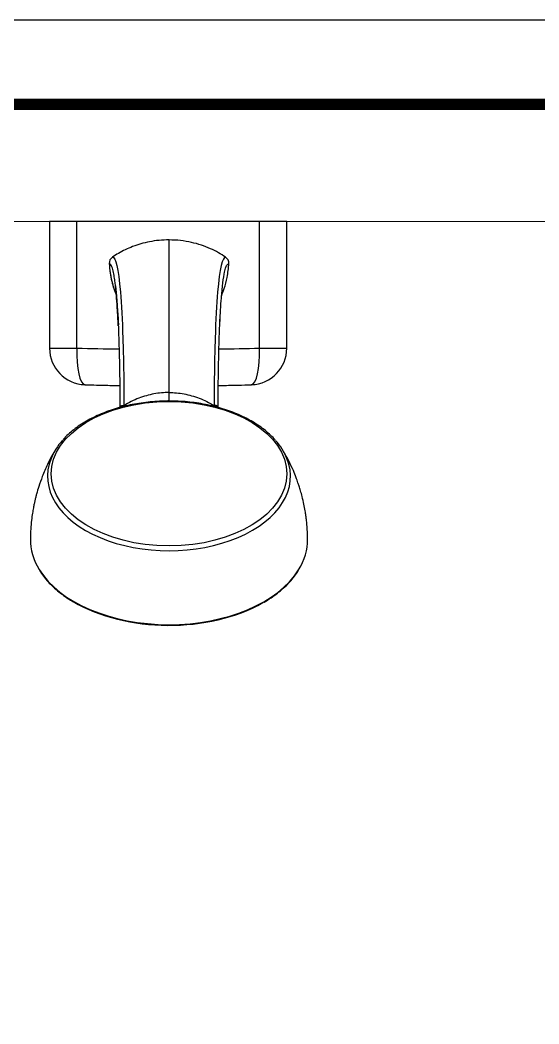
# Model space of a CAD drawing. Extents: x 0 to 1354, y 0 to 992.
# Drawn here: x 417.9 to 560.1, y 717.2 to 992.2 of the extents above; entities that cross this region are included whole.
import ezdxf

# ---------------------------------------------------------------- set-up
doc = ezdxf.new("R2010")
doc.units = 0
doc.header["$LTSCALE"] = 10
doc.header["$MEASUREMENT"] = 0
doc.layers.get('0').update_dxf_attribs({"linetype": 'CONTINUOUS'})
doc.layers.add('1', color=7, linetype='CONTINUOUS')
doc.layers.add('치수선', color=7, linetype='CONTINUOUS', lineweight=20)

msp = doc.modelspace()

# ---------------------------------------------------------------- linework, layer by layer
at = {"ltscale": 0.5}
msp.add_lwpolyline([(0, 0), (1354.08, 0), (1354.08, 992.16), (0, 992.16)], close=True, dxfattribs=at)
at = {"color": 5, "linetype": 'ByBlock', "lineweight": 200, "const_width": 3.12}
msp.add_lwpolyline([(21.77, 42.48), (1332.17, 42.48), (1332.17, 969.12), (21.77, 969.12)], close=True, dxfattribs=at)
at = {"layer": '1', "color": 7, "linetype": 'Continuous', "lineweight": -3}
for p, q in [((426, 936.96), (426, 902.31)), ((433.5, 936.96), (426, 936.96)), ((433.5, 902.31), (433.5, 936.96)), ((483.5, 936.96), (433.5, 936.96)), ((483.5, 902.31), (483.5, 936.96)), ((491, 936.96), (483.5, 936.96)), ((491, 902.31), (491, 936.96)), ((426, 902.31), (433.5, 902.31)), ((483.5, 902.31), (491, 902.31))]:
    msp.add_line(p, q, dxfattribs=at)
for centre, start, end in [((436, 902.31), 180, 268.0491), ((481, 902.31), 271.9509, 0)]:
    msp.add_arc(centre, 10, start, end, dxfattribs=at)
for centre, major_axis, ratio, start_param, end_param in [((443.82, 925.56), (1.5, 0.07), 0.010727, 2.977137, 3.179895), ((436, 902.31), (-0.34, -9.99), 0.249864, 4.720899, 6.283961), ((481, 902.31), (0.34, -9.99), 0.249864, 6.282755, 7.845471), ((443.54, 886.89), (1.74, -0.99), 0.684175, 0.129436, 0.316805), ((473.92, 886.89), (-1.74, -0.99), 0.684175, 5.96638, 6.260639), ((458.73, 867.24), (33.3, 0), 0.612907, 2.637433, 2.901057), ((458.73, 867.24), (33.3, 0), 0.612907, 0.241768, 0.50179), ((458.73, 867.24), (33.3, 0), 0.612907, 2.901057, 6.524954), ((458.73, 849.87), (-38, 0), 0.612907, 6.278701, 6.642681), ((458.73, 849.87), (-38, 0), 0.612907, 2.778809, 3.146077), ((458.73, 849.87), (-38, 0), 0.612907, 0.359496, 2.77881), ((458.73, 849.5), (37.7, 0), 0.612907, 3.941186, 5.464289)]:
    msp.add_ellipse(centre, major_axis=major_axis, ratio=ratio, start_param=start_param, end_param=end_param, dxfattribs=at)
msp.add_ellipse((458.73, 867.92), major_axis=(32.28, 0), ratio=0.612907, dxfattribs=at)
for points, knots in [([(458.73, 931.96), (457.82, 931.93), (456.03, 931.88), (453.45, 931.49), (451.03, 930.91), (448.8, 930.17), (446.75, 929.29), (444.89, 928.32), (443.76, 927.59), (443.21, 927.24)], [0, 0, 0, 0, 0.166314, 0.324879, 0.475645, 0.618567, 0.753616, 0.880766, 1, 1, 1, 1]), ([(458.73, 890.17), (458.73, 892), (458.73, 895.56), (458.73, 900.54), (458.73, 905.17), (458.73, 909.43), (458.73, 914.6), (458.73, 918.97), (458.73, 922.53), (458.73, 924.81), (458.73, 926.75), (458.73, 928.41), (458.73, 929.79), (458.73, 930.89), (458.73, 931.64), (458.73, 931.89), (458.73, 931.96)], [0, 0, 0, 0, 0.066499, 0.133873, 0.201247, 0.268621, 0.335995, 0.470742, 0.538116, 0.60549, 0.672864, 0.740238, 0.807612, 0.874986, 0.94236, 1, 1, 1, 1]), ([(474.25, 927.24), (473.61, 927.65), (472.26, 928.51), (470.03, 929.61), (467.56, 930.58), (464.82, 931.33), (461.85, 931.85), (459.79, 931.92), (458.73, 931.96)], [0, 0, 0, 0, 0.139879, 0.290529, 0.451919, 0.624003, 0.806723, 1, 1, 1, 1]), ([(443.21, 927.24), (444.07, 927.3), (444.86, 924.29), (445.69, 914.32), (445.91, 910.13), (446.25, 899.81), (446.36, 893.69), (446.38, 886.6)], [0, 0, 0, 0, 0.5, 0.5, 0.75, 0.75, 1, 1, 1, 1]), ([(474.25, 927.24), (473.39, 927.3), (472.6, 924.29), (471.77, 914.32), (471.54, 910.13), (471.21, 899.81), (471.1, 893.69), (471.08, 886.6)], [0, 0, 0, 0, 0.5, 0.5, 0.75, 0.75, 1, 1, 1, 1]), ([(442.33, 925.49), (442.39, 924.62), (442.51, 922.98), (442.98, 920.7), (443.57, 918.63), (444.08, 917.34), (444.36, 916.7)], [0, 0, 0, 0, 0.286827, 0.54299, 0.768573, 1, 1, 1, 1]), ([(444.6, 912.56), (444.53, 913.8), (444.37, 916.26), (444.13, 918.86), (443.9, 920.81), (443.66, 922.43), (443.31, 924.06), (442.86, 925.26), (442.5, 925.41), (442.33, 925.49)], [0, 0, 0, 0, 0.140286, 0.299517, 0.381611, 0.486987, 0.634341, 0.826938, 1, 1, 1, 1]), ([(472.86, 912.72), (472.93, 913.9), (473.01, 915), (473.34, 919.25), (473.62, 921.6), (474.31, 924.72), (474.71, 925.49), (475.13, 925.49)], [0, 0, 0, 0, 0.134705, 0.134705, 0.567353, 0.567353, 1, 1, 1, 1]), ([(473.08, 916.67), (473.37, 917.31), (474.01, 918.95), (474.81, 921.89), (475.02, 924.22), (475.13, 925.49)], [0, 0, 0, 0, 0.23015, 0.580554, 1, 1, 1, 1]), ([(442.54, 923.27), (442.58, 923.02), (442.74, 921.92), (443.13, 920.09), (443.74, 918.23), (444.14, 917.23), (444.28, 916.91)], [0, 0, 0, 0, 0.112698, 0.507102, 0.844775, 1, 1, 1, 1]), ([(444.06, 919.37), (444.06, 919.37), (444.06, 919.35), (444.09, 919.17), (444.11, 918.96), (444.13, 918.72), (444.15, 918.49), (444.19, 918.13), (444.23, 917.62), (444.3, 916.91), (444.37, 916.03), (444.47, 914.75), (444.6, 913), (444.73, 911.05), (444.84, 909.43), (444.86, 908.9), (444.85, 908.72), (444.85, 908.7)], [0, 0, 0, 0, 0.026784, 0.09911, 0.162528, 0.217559, 0.269817, 0.323993, 0.385891, 0.456366, 0.536028, 0.618935, 0.745406, 0.874136, 0.936699, 0.992041, 1, 1, 1, 1]), ([(473.38, 919.2), (473.38, 919.2), (473.39, 919.29), (473.4, 919.38), (473.4, 919.38), (473.4, 919.38)], [0, 0, 0, 0, 0.006517, 0.978273, 1, 1, 1, 1]), ([(444.58, 913.02), (444.63, 912.33), (444.72, 910.82), (444.85, 908.11), (444.95, 905.23), (445.03, 902.77), (445.08, 900.73), (445.12, 899.03), (445.16, 896.99), (445.2, 894.59), (445.24, 891.77), (445.26, 888.85), (445.27, 886.82), (445.27, 885.91)], [0, 0, 0, 0, 0.12306, 0.247351, 0.36681, 0.479661, 0.530538, 0.590261, 0.659449, 0.738095, 0.826174, 0.923628, 1, 1, 1, 1]), ([(472.18, 885.91), (472.19, 886.81), (472.2, 888.85), (472.22, 891.75), (472.26, 894.57), (472.3, 896.97), (472.34, 899), (472.38, 900.68), (472.41, 902.12), (472.45, 903.45), (472.51, 905.37), (472.6, 907.84), (472.73, 910.7), (472.83, 912.29), (472.88, 913.02)], [0, 0, 0, 0, 0.076137, 0.17341, 0.261349, 0.339896, 0.409026, 0.46775, 0.51783, 0.566607, 0.616664, 0.740984, 0.871038, 1, 1, 1, 1]), ([(444.81, 908.45), (444.79, 909.07), (444.72, 910.5), (444.65, 911.82), (444.6, 912.56)], [0, 0, 0, 0, 0.417635, 1, 1, 1, 1]), ([(435.66, 892.31), (436.74, 892.27), (439.18, 892.19), (442.38, 892.12), (444.5, 892.09), (445.23, 892.08)], [0, 0, 0, 0, 0.340258, 0.773675, 1, 1, 1, 1]), ([(472.23, 892.09), (472.63, 892.1), (474.43, 892.12), (477.48, 892.17), (480.11, 892.25), (481.34, 892.29)], [0, 0, 0, 0, 0.12956, 0.58937, 1, 1, 1, 1]), ([(458.73, 890.17), (458.05, 890.15), (456.66, 890.11), (454.59, 889.81), (452.5, 889.32), (450.42, 888.63), (448.36, 887.73), (447.04, 886.98), (446.38, 886.59)], [0, 0, 0, 0, 0.157598, 0.318344, 0.482594, 0.650703, 0.823038, 1, 1, 1, 1]), ([(458.73, 890.17), (459.41, 890.15), (460.8, 890.11), (462.87, 889.81), (464.96, 889.32), (467.04, 888.63), (469.1, 887.73), (470.42, 886.98), (471.08, 886.59)], [0, 0, 0, 0, 0.157597, 0.318341, 0.482591, 0.6507, 0.823036, 1, 1, 1, 1]), ([(458.73, 887.84), (458.28, 887.84), (456.99, 887.82), (454.86, 887.72), (452.35, 887.48), (449.88, 887.11), (447.46, 886.64), (445.1, 886.05), (442.82, 885.35), (440.63, 884.54), (438.54, 883.62), (436.57, 882.61), (434.72, 881.5), (433, 880.31), (431.45, 879.03), (430.34, 877.99), (429.8, 877.37), (429.68, 877.22)], [0, 0, 0, 0, 0.038104, 0.110167, 0.182254, 0.254361, 0.3265, 0.398677, 0.470903, 0.543182, 0.615518, 0.687911, 0.760352, 0.832823, 0.905277, 0.977656, 1, 1, 1, 1]), ([(445.31, 886.11), (445.31, 886.12), (445.34, 886.2), (445.37, 886.26), (445.4, 886.32)], [0, 0, 0, 0, 0.142389, 1, 1, 1, 1]), ([(445.4, 886.32), (445.44, 886.38), (445.5, 886.44), (445.63, 886.53), (445.75, 886.58), (445.85, 886.6), (445.89, 886.61), (445.98, 886.62), (446, 886.62), (446.26, 886.62), (446.37, 886.6), (446.38, 886.6)], [0, 0, 0, 0, 0.25, 0.25, 0.5, 0.5, 0.625, 0.625, 0.75, 0.75, 1, 1, 1, 1]), ([(446.38, 886.6), (446.36, 886.58), (446.33, 886.56), (446.28, 886.52), (446.25, 886.5), (446.2, 886.46), (446.19, 886.45), (446.17, 886.44), (446.17, 886.44), (446.08, 886.37), (446, 886.3), (445.91, 886.23)], [0, 0, 0, 0, 0.14507, 0.14507, 0.350264, 0.350264, 0.426266, 0.426266, 0.445266, 0.445266, 1, 1, 1, 1]), ([(487.83, 877.18), (487.46, 877.6), (486.62, 878.47), (485.19, 879.73), (483.55, 880.96), (481.77, 882.11), (479.86, 883.16), (477.82, 884.12), (475.68, 884.98), (473.44, 885.73), (471.11, 886.38), (468.72, 886.91), (466.27, 887.32), (463.78, 887.62), (461.26, 887.8), (459.57, 887.84), (458.73, 887.84)], [0, 0, 0, 0, 0.064172, 0.135912, 0.207856, 0.279922, 0.352047, 0.424181, 0.496294, 0.568373, 0.640414, 0.712417, 0.784387, 0.85633, 0.928255, 1, 1, 1, 1]), ([(427.43, 874.22), (426.7, 872.99), (425.47, 870.68), (424.05, 867.38), (423.09, 864.66), (422.53, 862.76), (422.19, 861.48), (421.98, 860.58), (421.77, 859.63), (421.54, 858.48), (421.28, 857), (421.02, 855.06), (420.8, 852.64), (420.74, 850.87), (420.73, 849.9)], [0, 0, 0, 0, 0.167641, 0.309131, 0.422696, 0.506692, 0.541795, 0.577986, 0.615261, 0.656643, 0.715072, 0.791926, 0.887013, 1, 1, 1, 1]), ([(496.73, 849.9), (496.72, 850.65), (496.68, 852), (496.56, 853.82), (496.41, 855.24), (496.25, 856.5), (496.03, 857.9), (495.7, 859.67), (495.27, 861.51), (494.82, 863.16), (494.43, 864.42), (494.04, 865.6), (493.52, 867.03), (492.74, 868.97), (491.58, 871.46), (490.61, 873.25), (490.03, 874.22)], [0, 0, 0, 0, 0.087346, 0.158901, 0.214456, 0.254081, 0.308623, 0.380228, 0.465919, 0.530244, 0.581349, 0.620955, 0.67698, 0.759089, 0.866966, 1, 1, 1, 1]), ([(423.22, 841.52), (423.4, 841.21), (423.92, 840.38), (424.93, 839.08), (426.25, 837.62), (427.74, 836.22), (429.39, 834.89), (430.93, 833.81), (431.96, 833.19), (432.35, 832.97)], [0, 0, 0, 0, 0.095358, 0.256817, 0.418534, 0.580451, 0.74251, 0.904658, 1, 1, 1, 1]), ([(484.6, 832.65), (484.66, 832.69), (485.4, 833.08), (486.7, 833.93), (488.47, 835.2), (490.08, 836.54), (491.54, 837.96), (492.82, 839.44), (493.7, 840.61), (494.1, 841.29), (494.19, 841.45)], [0, 0, 0, 0, 0.013851, 0.170486, 0.327134, 0.483769, 0.640358, 0.796856, 0.953207, 1, 1, 1, 1])]:
    msp.add_open_spline(points, degree=3, knots=knots, dxfattribs=at)
for points in [[(443.21, 927.24), (442.66, 926.87), (442.3, 926.14), (442.33, 925.49)], [(475.13, 925.49), (475.16, 926.14), (474.8, 926.87), (474.25, 927.24)], [(472.66, 908.71), (472.72, 910.14), (472.79, 911.48), (472.86, 912.72)], [(433.5, 902.31), (437.33, 902.19), (441.18, 902.13), (445.05, 902.1)], [(472.42, 902.1), (476.15, 902.14), (479.85, 902.2), (483.5, 902.31)], [(458.73, 887.92), (458.73, 888.68), (458.73, 889.43), (458.73, 890.17)], [(445.65, 886.16), (445.88, 886.32), (446.13, 886.46), (446.38, 886.6)], [(446.38, 886.59), (446.38, 886.59), (446.38, 886.59), (446.38, 886.6)], [(472.05, 886.32), (471.87, 886.6), (471.51, 886.66), (471.08, 886.6)], [(471.08, 886.59), (471.08, 886.59), (471.08, 886.59), (471.08, 886.6)], [(471.08, 886.6), (471.25, 886.48), (471.41, 886.36), (471.58, 886.24)], [(471.82, 886.16), (471.58, 886.32), (471.33, 886.46), (471.08, 886.6)], [(472.19, 885.86), (472.18, 886.04), (472.13, 886.21), (472.05, 886.32)]]:
    msp.add_open_spline(points, degree=3, dxfattribs=at)
at = {"layer": '치수선'}
msp.add_line((949.47, 936.96), (172.74, 936.96), dxfattribs=at)

doc.saveas('drawing.dxf')
